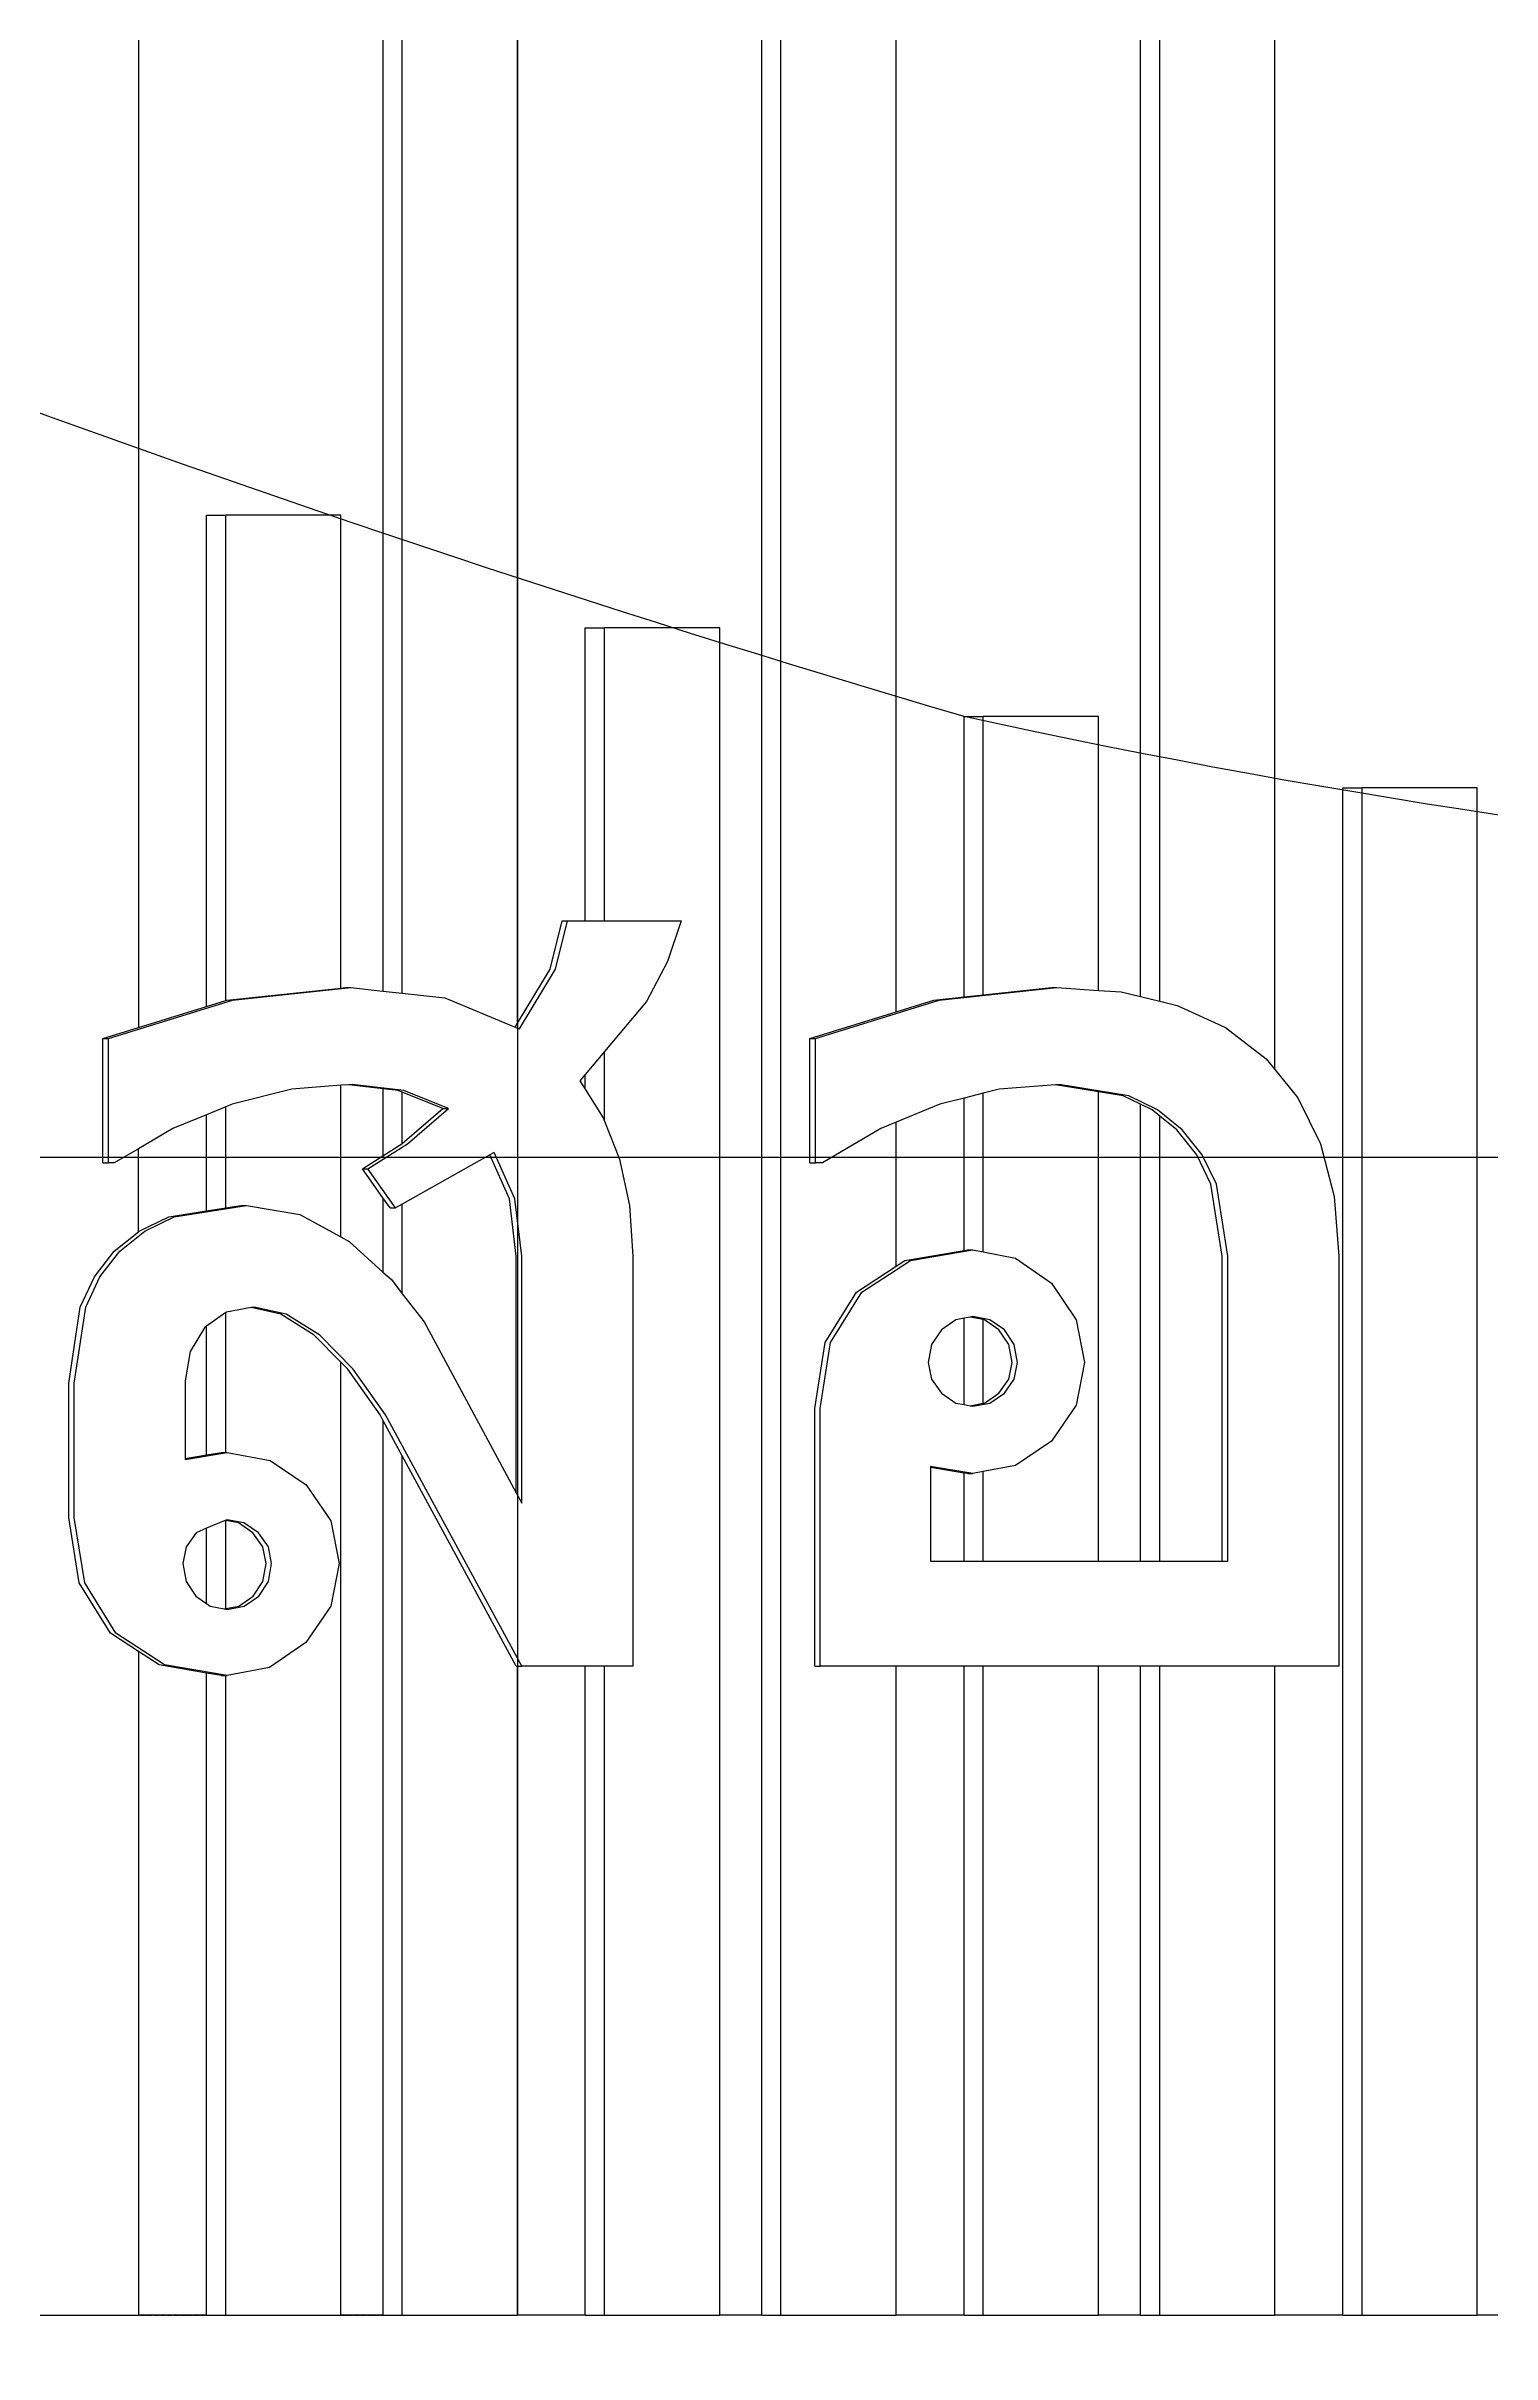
# Model space of a CAD drawing. Header units: millimetres. Extents: x -244126 to 368105, y -173968 to 259060.
# Drawn here: x -186639 to -185091, y 71810 to 74278 of the extents above; entities that cross this region are included whole.
import ezdxf

# ---------------------------------------------------------------- set-up
doc = ezdxf.new("R2010")
doc.units = ezdxf.units.MM
doc.header["$MEASUREMENT"] = 0
doc.linetypes.add('CENTER2', pattern=[7.1439, 4.7625, -0.7938, 0.7938, -0.7938])
doc.layers.add('A04_TUBE SERIES', color=7, linetype='Continuous')
doc.layers.add('CPP-HATCH', color=13, linetype='Continuous')
doc.styles.add('CORDIA', font='cordia.shx')
doc.dimstyles.new('1-50CC', dxfattribs={"dimscale": 0.5, "dimtxt": 0.2, "dimasz": 0.15, "dimexe": 0.1, "dimexo": 0.15, "dimgap": 0.1, "dimtad": 1, "dimzin": 0, "dimdsep": 46, "dimtxsty": 'CORDIA', "dimblk": 'CIRCLE', "dimcen": 0.03, "dimclrd": 1, "dimclre": 9, "dimclrt": 3, "dimadec": 0, "dimazin": 0, "dimtfac": 1, "dimtmove": 1, "dimatfit": 3, "dimldrblk": 'CIRCLE', "dimfxl": 0.12, "dimtvp": 0.05, "dimarcsym": 0})

# ---------------------------------------------------------------- blocks, each defined once
blk = doc.blocks.new('A$Ceabdd105')
at = {"color": 1}
for p, q in [((8.9177, 1.9254), (8.9383, 1.9254)), ((8.9177, 1.3999), (8.9177, 1.9254)), ((8.9383, 1.4062), (8.9383, 1.9254)), ((9.0615, 1.9254), (8.9383, 1.9254)), ((9.0615, 1.4196), (9.0615, 1.9254)), ((9.323, 1.8049), (9.3436, 1.8049)), ((9.323, 1.4915), (9.323, 1.8049)), ((9.3436, 1.4915), (9.3436, 1.8049)), ((9.4669, 1.8049), (9.3436, 1.8049)), ((9.4669, 0), (9.4669, 1.8049)), ((9.7284, 1.7101), (9.749, 1.7101)), ((9.7284, 1.4101), (9.7284, 1.7101)), ((9.749, 1.4123), (9.749, 1.7101)), ((9.8722, 1.7101), (9.749, 1.7101)), ((9.8722, 1.4171), (9.8722, 1.7101)), ((10.1337, 1.6339), (10.1543, 1.6339)), ((10.1337, 0), (10.1337, 1.6339)), ((10.1543, 0), (10.1543, 1.6339)), ((10.2776, 1.6339), (10.1543, 1.6339)), ((10.2776, 0), (10.2776, 1.6339)), ((9.3436, 1.2771), (9.3436, 1.3517)), ((9.0615, 1.1533), (9.0615, 1.3156)), ((9.323, 1.3113), (9.323, 1.3271)), ((9.8722, 0.8067), (9.8722, 1.3087)), ((8.9177, 1.1812), (8.9177, 1.2842)), ((8.9383, 1.1845), (8.9383, 1.2927)), ((9.7284, 1.139), (9.7284, 1.3019)), ((9.749, 1.1375), (9.749, 1.307)), ((8.9383, 0.923), (8.9383, 1.0724)), ((9.7284, 0.9741), (9.7284, 1.0664)), ((9.749, 0.9755), (9.749, 1.0649)), ((8.9177, 0.9202), (8.9177, 1.0579)), ((9.0615, 0), (9.0615, 1.0194)), ((9.7284, 0.8067), (9.7284, 0.9008)), ((9.749, 0.8067), (9.749, 0.9023)), ((8.9177, 0.7612), (8.9177, 0.8417)), ((8.9383, 0.7558), (8.9383, 0.85)), ((9.323, 0), (9.323, 0.6943)), ((9.3436, 0), (9.3436, 0.6943)), ((9.7284, 0), (9.7284, 0.6943)), ((9.749, 0), (9.749, 0.6943)), ((9.8722, 0), (9.8722, 0.6943)), ((8.9177, 0), (8.9177, 0.6869)), ((8.9383, 0), (8.9383, 0.6841))]:
    blk.add_line(p, q, dxfattribs=at)
blk = doc.blocks.new('A$Cee009f8e')
at = {"layer": 'CPP-HATCH'}
for p, q in [((8.6562, 1.3776), (8.6562, 3.6837)), ((8.9177, 1.4164), (8.9177, 3.6687)), ((8.9383, 1.4141), (8.9383, 3.6687)), ((9.0615, 1.382), (9.0615, 3.6687)), ((9.323, 0), (9.323, 3.6264)), ((9.3436, 0), (9.3436, 3.6264)), ((9.4669, 1.3942), (9.4669, 3.6264)), ((9.7284, 1.4105), (9.7284, 3.567)), ((9.749, 1.4056), (9.749, 3.567)), ((9.8722, 1.3324), (9.8722, 3.567)), ((8.9177, 1.2402), (8.9177, 1.312)), ((8.9383, 1.2534), (8.9383, 1.3083)), ((9.7284, 0.8067), (9.7284, 1.2953)), ((9.4669, 1.1221), (9.4669, 1.276)), ((9.749, 0.8067), (9.749, 1.2825)), ((8.9177, 1.1158), (8.9177, 1.1951)), ((8.9383, 1.0927), (8.9383, 1.1885)), ((8.9177, 0), (8.9177, 0.9573)), ((8.9383, 0), (8.9383, 0.9192)), ((8.6562, 0), (8.6562, 0.7098)), ((9.0615, 0), (9.0615, 0.6943)), ((9.4669, 0), (9.4669, 0.6943)), ((9.7284, 0), (9.7284, 0.6943)), ((9.749, 0), (9.749, 0.6943)), ((9.8722, 0), (9.8722, 0.6943))]:
    blk.add_line(p, q, dxfattribs=at)
blk = doc.blocks.new('CIRCLE')
at = {"color": 1}
for p, q in [((-1, 0), (1, 0)), ((0, 1), (0, -1))]:
    blk.add_line(p, q, dxfattribs=at)
at = {"color": 3}
blk.add_circle((0, 0), 0.478, dxfattribs=at)
blk = doc.blocks.new('*D4011')
at = {"color": 9, "linetype": 'CENTER2', "lineweight": -2, "transparency": 16777216}
for p, q in [((-187006.6, 75547.4), (-186134.3, 75547.4)), ((-186851.7, 71851.3), (-186134.3, 71851.3))]:
    blk.add_line(p, q, dxfattribs=at)
at = {"color": 1, "lineweight": -2, "transparency": 16777216}
blk.add_line((-186134.4, 75547.3), (-186134.4, 71851.3), dxfattribs=at)
at = {"layer": 'Defpoints', "color": 0, "transparency": 16777216}
for p in [(-187006.7, 75547.4), (-186851.8, 71851.3), (-186134.4, 71851.3)]:
    blk.add_point(p, dxfattribs=at)
at = {"color": 1, "lineweight": -2, "transparency": 16777216, "xscale": 0.075, "yscale": 0.075, "zscale": 0.075}
for p, rotation in [((-186134.4, 75547.4), 90), ((-186134.4, 71851.3), 270)]:
    blk.add_blockref('CIRCLE', p, dxfattribs=dict(at, rotation=rotation))
at = {"color": 3, "transparency": 16777216, "insert": (-186134.5, 73699.3), "char_height": 0.1, "attachment_point": 5, "rotation": 90, "style": 'CORDIA'}
blk.add_mtext('3696.11', dxfattribs=at)
blk = doc.blocks.new('*D4012')
at = {"color": 9, "linetype": 'CENTER2', "lineweight": -2, "transparency": 16777216}
for p, q in [((-195406.8, 71851.2), (-195406.8, 70336.5)), ((-180596.4, 71851.2), (-180596.4, 70336.5))]:
    blk.add_line(p, q, dxfattribs=at)
at = {"color": 1, "lineweight": -2, "transparency": 16777216}
blk.add_line((-195406.7, 70336.6), (-180596.5, 70336.6), dxfattribs=at)
at = {"layer": 'Defpoints', "color": 0, "transparency": 16777216}
for p in [(-195406.8, 71851.3), (-180596.4, 71851.3), (-180596.4, 70336.6)]:
    blk.add_point(p, dxfattribs=at)
at = {"color": 1, "lineweight": -2, "transparency": 16777216, "xscale": 0.075, "yscale": 0.075, "zscale": 0.075, "rotation": 180}
blk.add_blockref('CIRCLE', (-195406.8, 70336.6), dxfattribs=at)
at = {"color": 1, "lineweight": -2, "transparency": 16777216, "xscale": 0.075, "yscale": 0.075, "zscale": 0.075}
blk.add_blockref('CIRCLE', (-180596.4, 70336.6), dxfattribs=at)
at = {"color": 3, "transparency": 16777216, "insert": (-188001.6, 70336.7), "char_height": 0.1, "attachment_point": 5, "style": 'CORDIA'}
blk.add_mtext('14810.39', dxfattribs=at)

msp = doc.modelspace()

# ---------------------------------------------------------------- linework, layer by layer
at = {"color": 4}
for p, q in [((-186099.39297, 73291.14701), (-186086.50684, 73342.79291)), ((-186093.46147, 73291.14701), (-186080.57533, 73342.79291)), ((-186086.50684, 73342.79291), (-186080.57533, 73342.79291)), ((-186080.57533, 73342.79291), (-186061.7358, 73342.79291)), ((-186061.7358, 73342.79291), (-186041.11128, 73342.79291)), ((-186041.11128, 73342.79291), (-185959.25706, 73342.79291)), ((-185959.25706, 73342.79291), (-185973.55753, 73299.3993)), ((-186134.37227, 73233.26947), (-186099.39297, 73291.14701)), ((-186132.11988, 73227.18192), (-186093.46147, 73291.14701)), ((-185973.55753, 73299.3993), (-185996.34399, 73256.40054)), ((-186445.27577, 73257.82199), (-186323.23962, 73270.8925)), ((-186439.34426, 73257.82199), (-186312.52581, 73271.4047)), ((-186323.23962, 73270.8925), (-186318.45731, 73271.4047)), ((-186318.45731, 73271.4047), (-186312.52581, 73271.4047)), ((-186312.52581, 73271.4047), (-186278.21696, 73267.62739)), ((-186278.21696, 73267.62739), (-186257.59245, 73265.35669)), ((-186257.59245, 73265.35669), (-186212.10822, 73260.34901)), ((-185682.83369, 73257.82199), (-185556.95813, 73271.4047)), ((-185656.38729, 73261.31576), (-185635.76277, 73263.54126)), ((-185635.76277, 73263.54126), (-185562.88964, 73271.4047)), ((-185562.88964, 73271.4047), (-185556.95813, 73271.4047)), ((-185556.95813, 73271.4047), (-185512.54259, 73268.32747)), ((-185512.54259, 73268.32747), (-185488.28444, 73266.6468)), ((-185488.28444, 73266.6468), (-185467.51994, 73261.72244)), ((-186572.13433, 73217.07386), (-186439.34426, 73257.82199)), ((-186539.72078, 73228.84047), (-186467.08431, 73251.12979)), ((-186467.08431, 73251.12979), (-186446.4598, 73257.45866)), ((-186446.4598, 73257.45866), (-186445.27577, 73257.82199)), ((-186212.10822, 73260.34901), (-186136.86281, 73229.14857)), ((-185996.34399, 73256.40054), (-186041.11128, 73202.94709)), ((-185821.24098, 73217.07386), (-185729.02376, 73245.43889)), ((-185815.30947, 73217.07386), (-185682.83369, 73257.82199)), ((-185729.02376, 73245.43889), (-185688.7652, 73257.82199)), ((-185688.7652, 73257.82199), (-185656.38729, 73261.31576)), ((-185467.51994, 73261.72244), (-185446.89542, 73256.83127)), ((-185446.89542, 73256.83127), (-185428.09675, 73252.37311)), ((-185428.09675, 73252.37311), (-185376.39505, 73228.58362)), ((-186578.06584, 73217.07386), (-186539.72078, 73228.84047)), ((-186578.06584, 73217.07386), (-186572.13433, 73217.07386)), ((-186578.06584, 73083.77376), (-186578.06584, 73217.07386)), ((-186572.13433, 73083.77376), (-186572.13433, 73217.07386)), ((-186136.86281, 73229.14857), (-186134.37227, 73233.26947)), ((-186136.86281, 73229.14857), (-186132.11988, 73227.18192)), ((-185821.24098, 73217.07386), (-185815.30947, 73217.07386)), ((-185821.24098, 73083.77376), (-185821.24098, 73217.07386)), ((-185815.30947, 73083.77376), (-185815.30947, 73217.07386)), ((-185376.39505, 73228.58362), (-185333.17935, 73195.27834)), ((-186041.11128, 73202.94709), (-186061.7358, 73178.32081)), ((-185333.17935, 73195.27834), (-185323.67524, 73183.64107)), ((-186323.23962, 73166.82193), (-186375.7386, 73162.54559)), ((-186314.76633, 73167.51213), (-186323.23962, 73166.82193)), ((-186311.26862, 73167.79704), (-186314.76633, 73167.51213)), ((-186278.21696, 73163.23355), (-186314.76633, 73167.51213)), ((-186255.95252, 73161.32156), (-186311.26862, 73167.79704)), ((-186061.7358, 73178.32081), (-186067.3749, 73171.58757)), ((-186067.3749, 73171.58757), (-186061.7358, 73162.60059)), ((-185558.3959, 73167.47354), (-185618.59944, 73162.54559)), ((-185554.44376, 73167.79704), (-185558.3959, 73167.47354)), ((-185512.54259, 73159.97942), (-185558.3959, 73167.47354)), ((-185480.03417, 73155.63578), (-185554.44376, 73167.79704)), ((-185323.67524, 73183.64107), (-185299.07823, 73153.52335)), ((-186446.4598, 73143.97313), (-186467.08431, 73135.42738)), ((-186439.65855, 73146.79122), (-186446.4598, 73143.97313)), ((-186375.7386, 73162.54559), (-186439.65855, 73146.79122)), ((-186261.88403, 73161.32156), (-186278.21696, 73163.23355)), ((-186257.59245, 73159.57643), (-186261.88403, 73161.32156)), ((-186214.11103, 73141.89513), (-186257.59245, 73159.57643)), ((-186257.59245, 73104.61687), (-186214.11103, 73141.89513)), ((-186208.17952, 73141.89513), (-186255.95252, 73161.32156)), ((-186252.02382, 73104.30576), (-186208.17952, 73141.89513)), ((-186214.11103, 73141.89513), (-186208.17952, 73141.89513)), ((-186061.7358, 73162.60059), (-186042.62408, 73132.14242)), ((-185682.2051, 73146.79122), (-185729.02376, 73127.29526)), ((-185656.38729, 73153.18599), (-185682.2051, 73146.79122)), ((-185635.76277, 73158.29443), (-185656.38729, 73153.18599)), ((-185618.59944, 73162.54559), (-185635.76277, 73158.29443)), ((-185485.96568, 73155.63578), (-185512.54259, 73159.97942)), ((-185467.51994, 73146.52622), (-185485.96568, 73155.63578)), ((-185449.25281, 73140.4342), (-185480.03417, 73155.63578)), ((-185455.18431, 73140.4342), (-185467.51994, 73146.52622)), ((-185446.89542, 73133.77714), (-185455.18431, 73140.4342)), ((-185422.75372, 73119.15198), (-185449.25281, 73140.4342)), ((-185299.07823, 73153.52335), (-185274.72029, 73104.38473)), ((-186503.02849, 73120.53394), (-186539.72078, 73099.0628)), ((-186467.08431, 73135.42738), (-186503.02849, 73120.53394)), ((-186042.62408, 73132.14242), (-186041.11128, 73128.3414)), ((-186041.11128, 73128.3414), (-186024.94493, 73087.72222)), ((-185745.26074, 73120.53394), (-185807.76637, 73083.77376)), ((-185729.02376, 73127.29526), (-185745.26074, 73120.53394)), ((-185428.68523, 73119.15198), (-185446.89542, 73133.77714)), ((-185407.37203, 73092.46037), (-185428.68523, 73119.15198)), ((-185401.44052, 73092.46037), (-185422.75372, 73119.15198)), ((-186539.72078, 73099.0628), (-186565.84841, 73083.77376)), ((-186539.72078, 73010.22832), (-186539.72078, 73099.0628)), ((-186300.22814, 73077.45622), (-186278.21696, 73091.4366)), ((-186294.29664, 73077.45622), (-186252.02382, 73104.30576)), ((-186278.21696, 73091.4366), (-186257.95533, 73104.30576)), ((-186257.95533, 73104.30576), (-186257.59245, 73104.61687)), ((-186163.8898, 73092.47959), (-186257.59245, 73039.787)), ((-186159.14934, 73095.14533), (-186163.8898, 73092.47959)), ((-186142.92298, 73045.55264), (-186163.8898, 73092.47959)), ((-186136.99147, 73045.55264), (-186159.14934, 73095.14533)), ((-185392.14831, 73061.03061), (-185407.37203, 73092.46037)), ((-185386.21681, 73061.03061), (-185401.44052, 73092.46037)), ((-185274.72029, 73104.38473), (-185260.10552, 73047.86249)), ((-196896.06179, 73089.96615), (-180342.04493, 73089.96615)), ((-186578.06584, 73083.77376), (-186572.13433, 73083.77376)), ((-186565.84841, 73083.77376), (-186572.13433, 73083.77376)), ((-186300.22814, 73077.45622), (-186294.29664, 73077.45622)), ((-186278.21696, 73046.39142), (-186300.22814, 73077.45622)), ((-186264.75281, 73035.76045), (-186294.29664, 73077.45622)), ((-186024.94493, 73087.72222), (-186014.33744, 73038.32695)), ((-185821.24098, 73083.77376), (-185815.30947, 73083.77376)), ((-185807.76637, 73083.77376), (-185815.30947, 73083.77376)), ((-186270.68432, 73035.76045), (-186278.21696, 73046.39142)), ((-186135.53702, 72983.95662), (-186142.92298, 73045.55264)), ((-186129.60551, 72983.95662), (-186136.99147, 73045.55264)), ((-185379.96934, 72983.95662), (-185392.14831, 73061.03061)), ((-185374.03783, 72983.95662), (-185386.21681, 73061.03061)), ((-185260.10552, 73047.86249), (-185255.23393, 72983.95662)), ((-186539.07349, 73010.74694), (-186507.58496, 73026.04723)), ((-186533.14198, 73010.74694), (-186501.65345, 73026.04723)), ((-186507.58496, 73026.04723), (-186467.08431, 73032.46552)), ((-186501.65345, 73026.04723), (-186424.4152, 73038.28747)), ((-186467.08431, 73032.46552), (-186446.4598, 73035.73396)), ((-186446.4598, 73035.73396), (-186430.3467, 73038.28747)), ((-186430.3467, 73038.28747), (-186424.4152, 73038.28747)), ((-186424.4152, 73038.28747), (-186367.05617, 73028.65322)), ((-186367.05617, 73028.65322), (-186323.23962, 73004.59721)), ((-186270.68432, 73035.76045), (-186264.75281, 73035.76045)), ((-186257.59245, 73039.787), (-186264.75281, 73035.76045)), ((-186014.33744, 73038.32695), (-186010.80161, 72983.95662)), ((-186565.8083, 72989.32653), (-186539.72078, 73010.22832)), ((-186559.87679, 72989.32653), (-186533.14198, 73010.74694)), ((-186539.72078, 73010.22832), (-186539.07349, 73010.74694)), ((-186323.23962, 73004.59721), (-186314.41158, 72999.75047)), ((-186314.41158, 72999.75047), (-186278.21696, 72967.10635)), ((-186587.1215, 72962.14136), (-186565.8083, 72989.32653)), ((-186581.18999, 72962.14136), (-186559.87679, 72989.32653)), ((-186278.21696, 72967.10635), (-186269.23153, 72959.00234)), ((-186135.53702, 72730.87523), (-186135.53702, 72983.95662)), ((-186129.60551, 72719.88344), (-186129.60551, 72983.95662)), ((-186010.80161, 72983.95662), (-186010.80161, 72545.51933)), ((-185771.58221, 72945.41963), (-185729.02376, 72973.33161)), ((-185765.6507, 72945.41963), (-185713.6347, 72979.53434)), ((-185729.02376, 72973.33161), (-185719.56621, 72979.53434)), ((-185719.56621, 72979.53434), (-185656.38729, 72990.29144)), ((-185713.6347, 72979.53434), (-185646.8468, 72990.90592)), ((-185656.38729, 72990.29144), (-185652.7783, 72990.90592)), ((-185652.7783, 72990.90592), (-185646.8468, 72990.90592)), ((-185646.8468, 72990.90592), (-185635.76277, 72988.73558)), ((-185635.76277, 72988.73558), (-185601.27387, 72981.98239)), ((-185601.27387, 72981.98239), (-185562.61546, 72955.21181)), ((-185379.96934, 72657.97155), (-185379.96934, 72983.95662)), ((-185374.03783, 72657.97155), (-185374.03783, 72983.95662)), ((-185255.23393, 72983.95662), (-185255.23393, 72545.51933)), ((-186602.34521, 72929.54681), (-186587.1215, 72962.14136)), ((-186596.4137, 72929.54681), (-186581.18999, 72962.14136)), ((-186269.23153, 72959.00234), (-186257.59245, 72943.96629)), ((-186257.59245, 72943.96629), (-186234.26609, 72913.83192)), ((-185805.05473, 72891.5626), (-185771.58221, 72945.41963)), ((-185799.12323, 72891.5626), (-185765.6507, 72945.41963)), ((-185562.61546, 72955.21181), (-185536.21459, 72916.12203)), ((-186614.52418, 72848.12951), (-186602.34521, 72929.54681)), ((-186608.59268, 72848.12951), (-186596.4137, 72929.54681)), ((-186446.4598, 72923.67871), (-186467.08431, 72909.1204)), ((-186445.8659, 72924.09793), (-186446.4598, 72923.67871)), ((-186419.43252, 72929.03067), (-186445.8659, 72924.09793)), ((-186416.2435, 72929.62577), (-186419.43252, 72929.03067)), ((-186387.60244, 72922.1237), (-186419.43252, 72929.03067)), ((-186381.67094, 72922.1237), (-186416.2435, 72929.62577)), ((-186351.77269, 72899.61746), (-186387.60244, 72922.1237)), ((-186345.84119, 72899.61746), (-186381.67094, 72922.1237)), ((-185656.38729, 72917.64982), (-185664.99739, 72915.96409)), ((-185649.81255, 72918.93706), (-185656.38729, 72917.64982)), ((-185646.8468, 72919.51771), (-185649.81255, 72918.93706)), ((-185635.76277, 72916.18632), (-185649.81255, 72918.93706)), ((-185628.6962, 72915.96409), (-185646.8468, 72919.51771)), ((-186469.35953, 72907.51438), (-186484.68146, 72882.24422)), ((-186467.08431, 72909.1204), (-186469.35953, 72907.51438)), ((-186323.23962, 72870.68931), (-186351.77269, 72899.61746)), ((-186310.01144, 72863.2916), (-186345.84119, 72899.61746)), ((-186234.26609, 72913.83192), (-186135.53702, 72730.87523)), ((-185680.47647, 72905.30324), (-185691.08396, 72889.43043)), ((-185664.99739, 72915.96409), (-185680.47647, 72905.30324)), ((-185634.62771, 72915.96409), (-185635.76277, 72916.18632)), ((-185619.14863, 72905.30324), (-185634.62771, 72915.96409)), ((-185613.21712, 72905.30324), (-185628.6962, 72915.96409)), ((-185608.54114, 72889.43043), (-185619.14863, 72905.30324)), ((-185602.60963, 72889.43043), (-185613.21712, 72905.30324)), ((-185536.21459, 72916.12203), (-185527.4143, 72870.2409)), ((-186484.68146, 72882.24422), (-186489.78877, 72850.65652)), ((-186315.94295, 72863.2916), (-186323.23962, 72870.68931)), ((-185816.21224, 72820.96408), (-185805.05473, 72891.5626)), ((-185810.28074, 72820.96408), (-185799.12323, 72891.5626)), ((-185691.08396, 72889.43043), (-185694.61979, 72870.2409)), ((-185694.61979, 72870.2409), (-185691.08396, 72852.55178)), ((-185605.00531, 72870.2409), (-185608.54114, 72889.43043)), ((-185608.54114, 72852.55178), (-185605.00531, 72870.2409)), ((-185599.0738, 72870.2409), (-185602.60963, 72889.43043)), ((-185602.60963, 72852.55178), (-185599.0738, 72870.2409)), ((-185527.4143, 72870.2409), (-185536.21459, 72824.59667)), ((-186614.52418, 72704.72134), (-186614.52418, 72848.12951)), ((-186608.59268, 72704.72134), (-186608.59268, 72848.12951)), ((-186489.78877, 72850.65652), (-186489.78877, 72767.64079)), ((-186281.37038, 72814.33067), (-186315.94295, 72863.2916)), ((-186275.43887, 72814.33067), (-186310.01144, 72863.2916)), ((-185691.08396, 72852.55178), (-185680.47647, 72837.38969)), ((-185619.14863, 72837.38969), (-185608.54114, 72852.55178)), ((-185613.21712, 72837.38969), (-185602.60963, 72852.55178)), ((-185816.21224, 72545.51933), (-185816.21224, 72820.96408)), ((-185810.28074, 72545.51933), (-185810.28074, 72820.96408)), ((-185680.47647, 72837.38969), (-185664.99739, 72826.96575)), ((-185664.99739, 72826.96575), (-185656.38729, 72825.31748)), ((-185656.38729, 72825.31748), (-185649.81255, 72824.05885)), ((-185649.81255, 72824.05885), (-185635.76277, 72826.74846)), ((-185649.81255, 72824.05885), (-185646.8468, 72823.4911)), ((-185646.8468, 72823.4911), (-185628.6962, 72826.96575)), ((-185635.76277, 72826.74846), (-185634.62771, 72826.96575)), ((-185634.62771, 72826.96575), (-185619.14863, 72837.38969)), ((-185628.6962, 72826.96575), (-185613.21712, 72837.38969)), ((-185536.21459, 72824.59667), (-185562.61546, 72786.21761)), ((-186278.21696, 72808.51804), (-186281.37038, 72814.33067)), ((-186257.59245, 72770.50134), (-186278.21696, 72808.51804)), ((-186129.60551, 72545.51933), (-186275.43887, 72814.33067)), ((-186489.78877, 72766.63324), (-186445.15873, 72774.21429)), ((-186489.78877, 72767.64079), (-186467.08431, 72771.49746)), ((-186467.08431, 72771.49746), (-186451.09024, 72774.21429)), ((-186451.09024, 72774.21429), (-186446.4598, 72774.21429)), ((-186446.4598, 72774.21429), (-186445.15873, 72774.21429)), ((-186445.15873, 72774.21429), (-186399.11437, 72765.52767)), ((-186135.53702, 72545.51933), (-186257.59245, 72770.50134)), ((-185562.61546, 72786.21761), (-185601.27387, 72760.15776)), ((-186489.78877, 72767.64079), (-186489.78877, 72766.63324)), ((-186399.11437, 72765.52767), (-186360.2988, 72739.46781)), ((-185646.8468, 72751.47114), (-185692.10543, 72759.05219)), ((-185692.10543, 72759.05219), (-185692.10543, 72758.05863)), ((-185692.10543, 72758.05863), (-185692.10543, 72657.97155)), ((-185656.38729, 72752.07566), (-185692.10543, 72758.05863)), ((-185652.7783, 72751.47114), (-185656.38729, 72752.07566)), ((-185652.7783, 72751.47114), (-185646.8468, 72751.47114)), ((-185635.76277, 72753.58386), (-185646.8468, 72751.47114)), ((-185601.27387, 72760.15776), (-185635.76277, 72753.58386)), ((-186360.2988, 72739.46781), (-186333.89794, 72701.08876)), ((-186135.53702, 72730.87523), (-186129.60551, 72719.88344)), ((-186603.36667, 72634.59665), (-186614.52418, 72704.72134)), ((-186597.43517, 72634.59665), (-186608.59268, 72704.72134)), ((-186447.01233, 72701.41367), (-186467.08431, 72692.96025)), ((-186445.15873, 72702.19433), (-186447.01233, 72701.41367)), ((-186446.4598, 72701.3079), (-186447.01233, 72701.41367)), ((-186432.93965, 72698.71968), (-186446.4598, 72701.3079)), ((-186427.00814, 72698.71968), (-186445.15873, 72702.19433)), ((-186417.46057, 72688.29574), (-186432.93965, 72698.71968)), ((-186411.52906, 72688.29574), (-186427.00814, 72698.71968)), ((-186333.89794, 72701.08876), (-186325.09765, 72655.44453)), ((-186488.76731, 72673.13364), (-186492.30314, 72655.44453)), ((-186478.15982, 72688.29574), (-186488.76731, 72673.13364)), ((-186467.08431, 72692.96025), (-186478.15982, 72688.29574)), ((-186406.85308, 72673.13364), (-186417.46057, 72688.29574)), ((-186400.92157, 72673.13364), (-186411.52906, 72688.29574)), ((-186403.31724, 72655.44453), (-186406.85308, 72673.13364)), ((-186397.38574, 72655.44453), (-186400.92157, 72673.13364)), ((-186492.30314, 72655.44453), (-186488.84588, 72636.255)), ((-186406.7745, 72636.255), (-186403.31724, 72655.44453)), ((-186400.84299, 72636.255), (-186397.38574, 72655.44453)), ((-186325.09765, 72655.44453), (-186333.97651, 72609.64236)), ((-185692.10543, 72657.97155), (-185656.38729, 72657.97155)), ((-185656.38729, 72657.97155), (-185635.76277, 72657.97155)), ((-185635.76277, 72657.97155), (-185512.54259, 72657.97155)), ((-185512.54259, 72657.97155), (-185467.51994, 72657.97155)), ((-185467.51994, 72657.97155), (-185446.89542, 72657.97155)), ((-185446.89542, 72657.97155), (-185379.96934, 72657.97155)), ((-185379.96934, 72657.97155), (-185374.03783, 72657.97155)), ((-186569.89415, 72580.89755), (-186603.36667, 72634.59665)), ((-186563.96264, 72580.89755), (-186597.43517, 72634.59665)), ((-186488.84588, 72636.255), (-186478.47412, 72620.38218)), ((-186417.14627, 72620.38218), (-186406.7745, 72636.255)), ((-186411.21476, 72620.38218), (-186400.84299, 72636.255)), ((-186478.47412, 72620.38218), (-186467.08431, 72612.41642)), ((-186467.08431, 72612.41642), (-186463.23076, 72609.72133)), ((-186463.23076, 72609.72133), (-186448.0863, 72606.74338)), ((-186448.0863, 72606.74338), (-186446.4598, 72607.05508)), ((-186448.0863, 72606.74338), (-186445.15873, 72606.16772)), ((-186446.4598, 72607.05508), (-186432.54678, 72609.72133)), ((-186445.15873, 72606.16772), (-186426.61527, 72609.72133)), ((-186432.54678, 72609.72133), (-186417.14627, 72620.38218)), ((-186426.61527, 72609.72133), (-186411.21476, 72620.38218)), ((-186333.97651, 72609.64236), (-186360.6131, 72570.78949)), ((-186539.72078, 72561.10834), (-186569.89415, 72580.89755)), ((-186511.94664, 72546.78284), (-186563.96264, 72580.89755)), ((-186517.87815, 72546.78284), (-186539.72078, 72561.10834)), ((-186360.6131, 72570.78949), (-186399.50724, 72544.25582)), ((-186467.08431, 72538.13448), (-186517.87815, 72546.78284)), ((-186445.15873, 72535.41126), (-186511.94664, 72546.78284)), ((-186451.09024, 72535.41126), (-186467.08431, 72538.13448)), ((-186451.09024, 72535.41126), (-186446.4598, 72535.41126)), ((-186446.4598, 72535.41126), (-186445.15873, 72535.41126)), ((-186399.50724, 72544.25582), (-186445.15873, 72535.41126)), ((-186135.53702, 72545.51933), (-186134.37227, 72545.51933)), ((-186134.37227, 72545.51933), (-186129.60551, 72545.51933)), ((-186061.7358, 72545.51933), (-186129.60551, 72545.51933)), ((-186041.11128, 72545.51933), (-186061.7358, 72545.51933)), ((-186010.80161, 72545.51933), (-186041.11128, 72545.51933)), ((-185816.21224, 72545.51933), (-185810.28074, 72545.51933)), ((-185729.02376, 72545.51933), (-185810.28074, 72545.51933)), ((-185656.38729, 72545.51933), (-185729.02376, 72545.51933)), ((-185635.76277, 72545.51933), (-185656.38729, 72545.51933)), ((-185512.54259, 72545.51933), (-185635.76277, 72545.51933)), ((-185467.51994, 72545.51933), (-185512.54259, 72545.51933)), ((-185446.89542, 72545.51933), (-185467.51994, 72545.51933)), ((-185323.67524, 72545.51933), (-185446.89542, 72545.51933)), ((-185255.23393, 72545.51933), (-185323.67524, 72545.51933))]:
    msp.add_line(p, q, dxfattribs=at)
at = {"color": 2}
for p, q in [((-186662.94096, 71851.26273), (-186539.72078, 71851.26273)), ((-186467.08431, 71851.26273), (-186539.72078, 71851.26273)), ((-186467.08431, 71851.26273), (-186446.4598, 71851.26273)), ((-186446.4598, 71851.26273), (-186323.23962, 71851.26273)), ((-186278.21696, 71851.26273), (-186323.23962, 71851.26273)), ((-186278.21696, 71851.26273), (-186257.59245, 71851.26273)), ((-186257.59245, 71851.26273), (-186134.37227, 71851.26273)), ((-186061.7358, 71851.26273), (-186134.37227, 71851.26273)), ((-186061.7358, 71851.26273), (-186041.11128, 71851.26273)), ((-186041.11128, 71851.26273), (-185917.89111, 71851.26273)), ((-185872.86845, 71851.26273), (-185917.89111, 71851.26273)), ((-185872.86845, 71851.26273), (-185852.24393, 71851.26273)), ((-185852.24393, 71851.26273), (-185729.02376, 71851.26273)), ((-185656.38729, 71851.26273), (-185729.02376, 71851.26273)), ((-185656.38729, 71851.26273), (-185635.76277, 71851.26273)), ((-185635.76277, 71851.26273), (-185512.54259, 71851.26273)), ((-185467.51994, 71851.26273), (-185512.54259, 71851.26273)), ((-185467.51994, 71851.26273), (-185446.89542, 71851.26273)), ((-185446.89542, 71851.26273), (-185323.67524, 71851.26273)), ((-185251.03877, 71851.26273), (-185323.67524, 71851.26273)), ((-185251.03877, 71851.26273), (-185230.41426, 71851.26273)), ((-185230.41426, 71851.26273), (-185107.19408, 71851.26273)), ((-185062.17142, 71851.26273), (-185107.19408, 71851.26273))]:
    msp.add_line(p, q, dxfattribs=at)
at = {"layer": 'A04_TUBE SERIES', "color": 3, "linetype": 'ByBlock'}
msp.add_lwpolyline([(-180792.20513, 73902.52619, -0.1438985537), (-185656.38729, 73561.32754, -0.036450195), (-187944.63367, 74419.72356, 0.067415128), (-189971.37624, 74936.22228, 0.1389825015), (-195374.43934, 74160.51461)], format="xyb", dxfattribs=at)

# ---------------------------------------------------------------- block references
at = {"layer": 'CPP-HATCH', "color": 2, "xscale": 1000, "yscale": 1000, "zscale": 1000}
for name, p in [('A$Cee009f8e', (-195195.88425, 71851.26273)), ('A$Ceabdd105', (-195384.7516, 71851.26273))]:
    msp.add_blockref(name, p, dxfattribs=at)

# ---------------------------------------------------------------- dimensions: what is measured, and where the dimension line sits
at = {"color": 4}
dim = msp.add_linear_dim(base=(-186134.37227, 71851.26273), p1=(-187006.67938, 75547.37522), p2=(-186851.80831, 71851.26273), angle=90, dimstyle='1-50CC', dxfattribs=at)
dim.commit()
dim.dimension.update_dxf_attribs({"geometry": '*D4011', "text_midpoint": (-186134.47227, 73699.31897)})
dim = msp.add_linear_dim(base=(-180596.41653, 70336.57647), p1=(-195406.80684, 71851.26273), p2=(-180596.41653, 71851.26273), dimstyle='1-50CC', dxfattribs=at)
dim.commit()
dim.dimension.update_dxf_attribs({"geometry": '*D4012', "text_midpoint": (-188001.61168, 70336.67647)})

doc.saveas('drawing.dxf')
